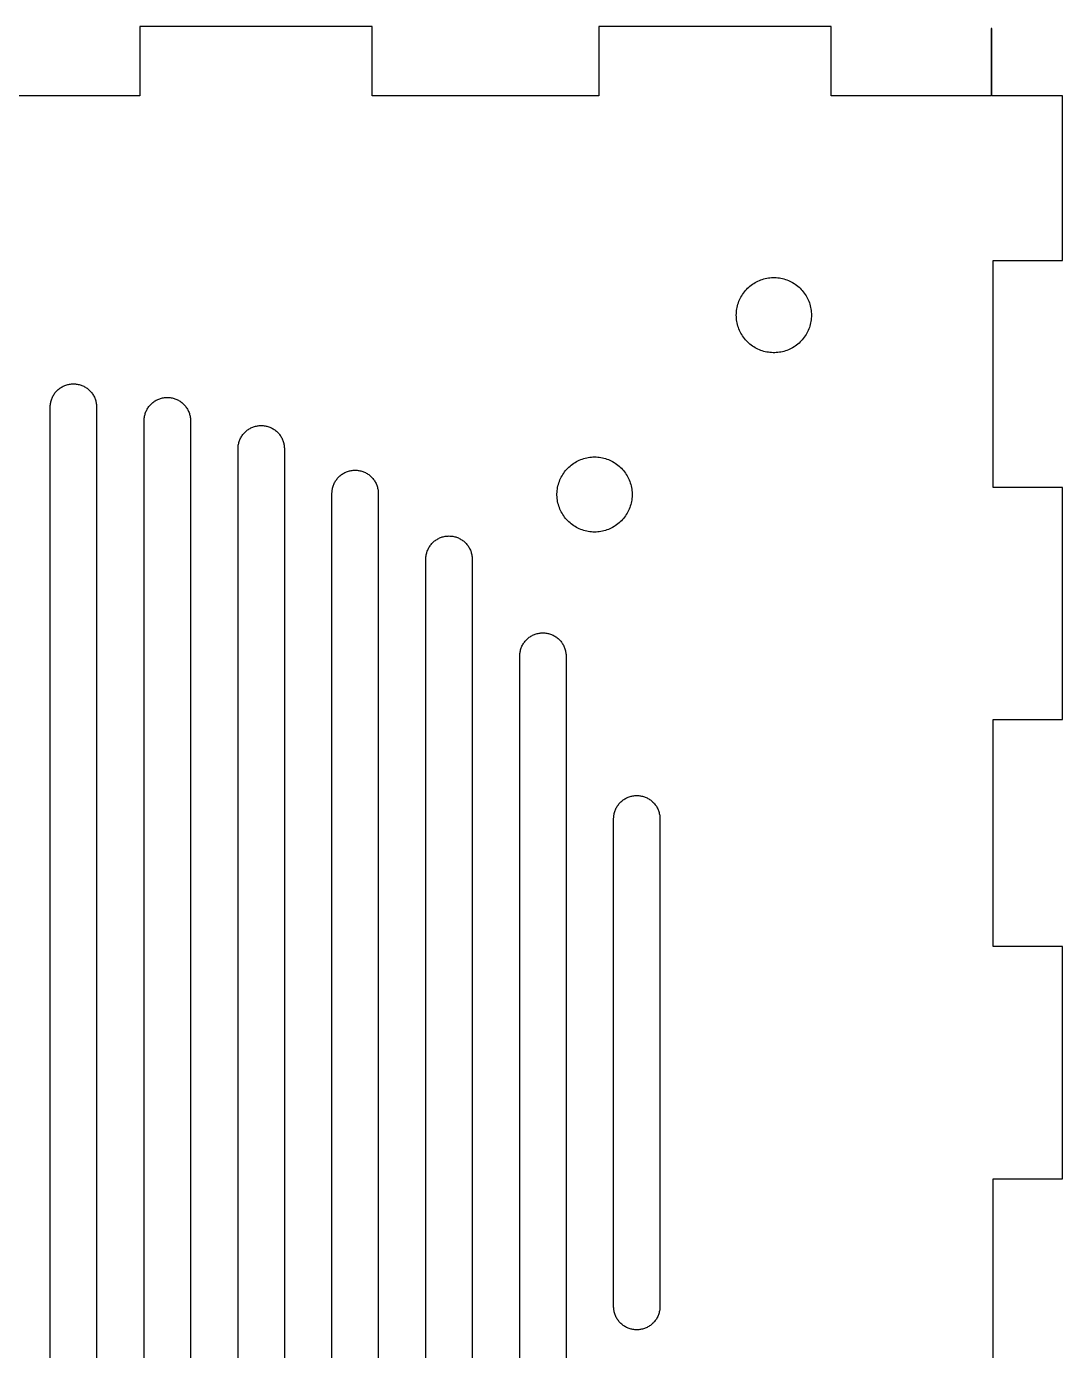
# Model space of a CAD drawing. Header units: metres. Extents: x -115 to 115, y -55 to 55.
# Drawn here: x -60 to -4.8, y -15.3 to 55.2 of the extents above; entities that cross this region are included whole.
import ezdxf

# ---------------------------------------------------------------- set-up
doc = ezdxf.new("R2010")
doc.units = ezdxf.units.M

msp = doc.modelspace()

# ---------------------------------------------------------------- linework, layer by layer
for p, q in [((-41.5967, 55.17), (-53.9589, 55.17)), ((-53.9589, 55.17), (-53.9589, 51.47)), ((-41.5967, 51.47), (-41.5967, 55.17)), ((-17.1522, 55.17), (-29.5145, 55.17)), ((-29.5145, 55.17), (-29.5145, 51.47)), ((-17.1522, 51.47), (-17.1522, 55.17)), ((-8.6, 55.07), (-8.63, 55.07)), ((-8.63, 55.07), (-8.63, 51.47)), ((-8.6, 51.47), (-8.6, 55.07)), ((-53.9589, 51.47), (-66.0411, 51.47)), ((-29.5145, 51.47), (-41.5967, 51.47)), ((-8.63, 51.47), (-17.1522, 51.47)), ((-4.83, 51.47), (-8.6, 51.47)), ((-4.83, 42.7078), (-4.83, 51.47)), ((-8.53, 30.6255), (-8.53, 42.7078)), ((-8.53, 42.7078), (-4.83, 42.7078)), ((-21.1266, 41.5724), (-21.0516, 41.6096)), ((-21.0516, 41.6096), (-20.975, 41.6437)), ((-20.975, 41.6437), (-20.8972, 41.6746)), ((-20.8972, 41.6746), (-20.818, 41.7021)), ((-20.818, 41.7021), (-20.7379, 41.7263)), ((-20.7379, 41.7263), (-20.6567, 41.7471)), ((-20.6567, 41.7471), (-20.5748, 41.7646)), ((-20.5748, 41.7646), (-20.4922, 41.7785)), ((-20.4922, 41.7785), (-20.4091, 41.789)), ((-20.4091, 41.789), (-20.3256, 41.7961)), ((-20.3256, 41.7961), (-20.2419, 41.7996)), ((-20.2419, 41.7996), (-20.1581, 41.7996)), ((-20.1581, 41.7996), (-20.0744, 41.7961)), ((-20.0744, 41.7961), (-19.991, 41.789)), ((-19.991, 41.789), (-19.9078, 41.7785)), ((-19.9078, 41.7785), (-19.8252, 41.7646)), ((-19.8252, 41.7646), (-19.7433, 41.7471)), ((-19.7433, 41.7471), (-19.6622, 41.7263)), ((-19.6622, 41.7263), (-19.582, 41.7021)), ((-19.582, 41.7021), (-19.5029, 41.6746)), ((-19.5029, 41.6746), (-19.425, 41.6437)), ((-19.425, 41.6437), (-19.3484, 41.6096)), ((-19.3484, 41.6096), (-19.2734, 41.5724)), ((-21.9107, 40.836), (-21.8658, 40.9068)), ((-21.8658, 40.9068), (-21.818, 40.9756)), ((-21.818, 40.9756), (-21.7674, 41.0423)), ((-21.7674, 41.0423), (-21.714, 41.1068)), ((-21.714, 41.1068), (-21.6579, 41.1691)), ((-21.6579, 41.1691), (-21.5993, 41.2289)), ((-21.5993, 41.2289), (-21.5383, 41.2863)), ((-21.5383, 41.2863), (-21.4749, 41.341)), ((-21.4749, 41.341), (-21.4092, 41.3931)), ((-21.4092, 41.3931), (-21.3414, 41.4423)), ((-21.3414, 41.4423), (-21.2717, 41.4886)), ((-21.2717, 41.4886), (-21.2, 41.532)), ((-21.2, 41.532), (-21.1266, 41.5724)), ((-19.2734, 41.5724), (-19.2, 41.532)), ((-19.2, 41.532), (-19.1284, 41.4886)), ((-19.1284, 41.4886), (-19.0586, 41.4423)), ((-19.0586, 41.4423), (-18.9908, 41.3931)), ((-18.9908, 41.3931), (-18.9252, 41.341)), ((-18.9252, 41.341), (-18.8617, 41.2863)), ((-18.8617, 41.2863), (-18.8007, 41.2289)), ((-18.8007, 41.2289), (-18.7421, 41.1691)), ((-18.7421, 41.1691), (-18.686, 41.1068)), ((-18.686, 41.1068), (-18.6326, 41.0423)), ((-18.6326, 41.0423), (-18.582, 40.9756)), ((-18.582, 40.9756), (-18.5342, 40.9068)), ((-18.5342, 40.9068), (-18.4893, 40.836)), ((-22.172, 40.1335), (-22.1563, 40.2158)), ((-22.1563, 40.2158), (-22.1372, 40.2974)), ((-22.1372, 40.2974), (-22.1146, 40.3781)), ((-22.1146, 40.3781), (-22.0888, 40.4577)), ((-22.0888, 40.4577), (-22.0596, 40.5362)), ((-22.0596, 40.5362), (-22.0271, 40.6135)), ((-22.0271, 40.6135), (-21.9914, 40.6893)), ((-21.9914, 40.6893), (-21.9526, 40.7635)), ((-21.9526, 40.7635), (-21.9107, 40.836)), ((-18.4893, 40.836), (-18.4474, 40.7635)), ((-18.4474, 40.7635), (-18.4086, 40.6893)), ((-18.4086, 40.6893), (-18.3729, 40.6135)), ((-18.3729, 40.6135), (-18.3405, 40.5362)), ((-18.3405, 40.5362), (-18.3112, 40.4577)), ((-18.3112, 40.4577), (-18.2854, 40.3781)), ((-18.2854, 40.3781), (-18.2628, 40.2974)), ((-18.2628, 40.2974), (-18.2437, 40.2158)), ((-18.2437, 40.2158), (-18.228, 40.1335)), ((-22.2, 39.8), (-22.1983, 39.8837)), ((-22.1983, 39.7162), (-22.2, 39.8)), ((-22.1983, 39.8837), (-22.193, 39.9673)), ((-22.193, 39.6326), (-22.1983, 39.7162)), ((-22.193, 39.9673), (-22.1842, 40.0507)), ((-22.1842, 39.5493), (-22.193, 39.6326)), ((-22.1842, 40.0507), (-22.172, 40.1335)), ((-22.172, 39.4665), (-22.1842, 39.5493)), ((-18.228, 40.1335), (-18.2158, 40.0507)), ((-18.2158, 39.5493), (-18.228, 39.4665)), ((-18.2158, 40.0507), (-18.207, 39.9673)), ((-18.207, 39.6326), (-18.2158, 39.5493)), ((-18.207, 39.9673), (-18.2018, 39.8837)), ((-18.2018, 39.7162), (-18.207, 39.6326)), ((-18.2018, 39.8837), (-18.2, 39.8)), ((-18.2, 39.8), (-18.2018, 39.7162)), ((-22.1563, 39.3842), (-22.172, 39.4665)), ((-22.1372, 39.3026), (-22.1563, 39.3842)), ((-22.1146, 39.2219), (-22.1372, 39.3026)), ((-22.0888, 39.1423), (-22.1146, 39.2219)), ((-22.0596, 39.0637), (-22.0888, 39.1423)), ((-22.0271, 38.9865), (-22.0596, 39.0637)), ((-21.9914, 38.9107), (-22.0271, 38.9865)), ((-21.9526, 38.8365), (-21.9914, 38.9107)), ((-21.9107, 38.7639), (-21.9526, 38.8365)), ((-18.4474, 38.8365), (-18.4893, 38.7639)), ((-18.4086, 38.9107), (-18.4474, 38.8365)), ((-18.3729, 38.9865), (-18.4086, 38.9107)), ((-18.3405, 39.0637), (-18.3729, 38.9865)), ((-18.3112, 39.1423), (-18.3405, 39.0637)), ((-18.2854, 39.2219), (-18.3112, 39.1423)), ((-18.2628, 39.3026), (-18.2854, 39.2219)), ((-18.2437, 39.3842), (-18.2628, 39.3026)), ((-18.228, 39.4665), (-18.2437, 39.3842)), ((-21.8658, 38.6932), (-21.9107, 38.7639)), ((-21.818, 38.6244), (-21.8658, 38.6932)), ((-21.7674, 38.5577), (-21.818, 38.6244)), ((-21.714, 38.4931), (-21.7674, 38.5577)), ((-21.6579, 38.4309), (-21.714, 38.4931)), ((-21.5993, 38.371), (-21.6579, 38.4309)), ((-21.5383, 38.3137), (-21.5993, 38.371)), ((-21.4749, 38.259), (-21.5383, 38.3137)), ((-21.4092, 38.2069), (-21.4749, 38.259)), ((-21.3414, 38.1577), (-21.4092, 38.2069)), ((-21.2717, 38.1113), (-21.3414, 38.1577)), ((-21.2, 38.0679), (-21.2717, 38.1113)), ((-19.1284, 38.1113), (-19.2, 38.0679)), ((-19.0586, 38.1577), (-19.1284, 38.1113)), ((-18.9908, 38.2069), (-19.0586, 38.1577)), ((-18.9252, 38.259), (-18.9908, 38.2069)), ((-18.8617, 38.3137), (-18.9252, 38.259)), ((-18.8007, 38.371), (-18.8617, 38.3137)), ((-18.7421, 38.4309), (-18.8007, 38.371)), ((-18.686, 38.4931), (-18.7421, 38.4309)), ((-18.6326, 38.5577), (-18.686, 38.4931)), ((-18.582, 38.6244), (-18.6326, 38.5577)), ((-18.5342, 38.6932), (-18.582, 38.6244)), ((-18.4893, 38.7639), (-18.5342, 38.6932)), ((-21.1266, 38.0276), (-21.2, 38.0679)), ((-21.0516, 37.9903), (-21.1266, 38.0276)), ((-20.975, 37.9563), (-21.0516, 37.9903)), ((-20.8972, 37.9254), (-20.975, 37.9563)), ((-20.818, 37.8979), (-20.8972, 37.9254)), ((-20.7379, 37.8737), (-20.818, 37.8979)), ((-20.6567, 37.8528), (-20.7379, 37.8737)), ((-20.5748, 37.8354), (-20.6567, 37.8528)), ((-20.4922, 37.8214), (-20.5748, 37.8354)), ((-20.4091, 37.8109), (-20.4922, 37.8214)), ((-20.3256, 37.8039), (-20.4091, 37.8109)), ((-20.2419, 37.8004), (-20.3256, 37.8039)), ((-20.1581, 37.8004), (-20.2419, 37.8004)), ((-20.0744, 37.8039), (-20.1581, 37.8004)), ((-19.991, 37.8109), (-20.0744, 37.8039)), ((-19.9078, 37.8214), (-19.991, 37.8109)), ((-19.8252, 37.8354), (-19.9078, 37.8214)), ((-19.7433, 37.8528), (-19.8252, 37.8354)), ((-19.6622, 37.8737), (-19.7433, 37.8528)), ((-19.582, 37.8979), (-19.6622, 37.8737)), ((-19.5029, 37.9254), (-19.582, 37.8979)), ((-19.425, 37.9563), (-19.5029, 37.9254)), ((-19.3484, 37.9903), (-19.425, 37.9563)), ((-19.2734, 38.0276), (-19.3484, 37.9903)), ((-19.2, 38.0679), (-19.2734, 38.0276)), ((-58.1821, 35.9372), (-58.1385, 35.9648)), ((-58.1385, 35.9648), (-58.0938, 35.9906)), ((-58.0938, 35.9906), (-58.048, 36.0146)), ((-58.048, 36.0146), (-58.0013, 36.0365)), ((-58.0013, 36.0365), (-57.9537, 36.0565)), ((-57.9537, 36.0565), (-57.9053, 36.0745)), ((-57.9053, 36.0745), (-57.8562, 36.0905)), ((-57.8562, 36.0905), (-57.8065, 36.1044)), ((-57.8065, 36.1044), (-57.7562, 36.1162)), ((-57.7562, 36.1162), (-57.7055, 36.1258)), ((-57.7055, 36.1258), (-57.6545, 36.1334)), ((-57.6545, 36.1334), (-57.6031, 36.1388)), ((-57.6031, 36.1388), (-57.5516, 36.142)), ((-57.5516, 36.142), (-57.5, 36.1431)), ((-57.5, 36.1431), (-57.4484, 36.142)), ((-57.4484, 36.142), (-57.3969, 36.1388)), ((-57.3969, 36.1388), (-57.3455, 36.1334)), ((-57.3455, 36.1334), (-57.2945, 36.1258)), ((-57.2945, 36.1258), (-57.2438, 36.1162)), ((-57.2438, 36.1162), (-57.1935, 36.1044)), ((-57.1935, 36.1044), (-57.1438, 36.0905)), ((-57.1438, 36.0905), (-57.0947, 36.0745)), ((-57.0947, 36.0745), (-57.0463, 36.0565)), ((-57.0463, 36.0565), (-56.9987, 36.0365)), ((-56.9987, 36.0365), (-56.952, 36.0146)), ((-56.952, 36.0146), (-56.9062, 35.9906)), ((-56.9062, 35.9906), (-56.8615, 35.9648)), ((-56.8615, 35.9648), (-56.8179, 35.9372)), ((-58.6871, 35.242), (-58.6722, 35.2915)), ((-58.6722, 35.2915), (-58.6552, 35.3402)), ((-58.6552, 35.3402), (-58.6362, 35.3882)), ((-58.6362, 35.3882), (-58.6152, 35.4354)), ((-58.6152, 35.4354), (-58.5922, 35.4816)), ((-58.5922, 35.4816), (-58.5674, 35.5268)), ((-58.5674, 35.5268), (-58.5406, 35.571)), ((-58.5406, 35.571), (-58.5121, 35.614)), ((-58.5121, 35.614), (-58.4817, 35.6558)), ((-58.4817, 35.6558), (-58.4496, 35.6962)), ((-58.4496, 35.6962), (-58.4159, 35.7353)), ((-58.4159, 35.7353), (-58.3806, 35.7729)), ((-58.3806, 35.7729), (-58.3437, 35.8091)), ((-58.3437, 35.8091), (-58.3053, 35.8436)), ((-58.3053, 35.8436), (-58.2656, 35.8765)), ((-58.2656, 35.8765), (-58.2244, 35.9077)), ((-58.2244, 35.9077), (-58.1821, 35.9372)), ((-56.8179, 35.9372), (-56.7756, 35.9077)), ((-56.7756, 35.9077), (-56.7344, 35.8765)), ((-56.7344, 35.8765), (-56.6947, 35.8436)), ((-56.6947, 35.8436), (-56.6563, 35.8091)), ((-56.6563, 35.8091), (-56.6194, 35.7729)), ((-56.6194, 35.7729), (-56.5841, 35.7353)), ((-56.5841, 35.7353), (-56.5504, 35.6962)), ((-56.5504, 35.6962), (-56.5183, 35.6558)), ((-56.5183, 35.6558), (-56.4879, 35.614)), ((-56.4879, 35.614), (-56.4594, 35.571)), ((-56.4594, 35.571), (-56.4326, 35.5268)), ((-56.4326, 35.5268), (-56.4078, 35.4816)), ((-56.4078, 35.4816), (-56.3848, 35.4354)), ((-56.3848, 35.4354), (-56.3638, 35.3882)), ((-56.3638, 35.3882), (-56.3448, 35.3402)), ((-56.3448, 35.3402), (-56.3278, 35.2915)), ((-56.3278, 35.2915), (-56.3129, 35.242)), ((-53.1385, 35.2412), (-53.0938, 35.267)), ((-53.0938, 35.267), (-53.048, 35.2909)), ((-53.048, 35.2909), (-53.0013, 35.3129)), ((-53.0013, 35.3129), (-52.9537, 35.3329)), ((-52.9537, 35.3329), (-52.9053, 35.3509)), ((-52.9053, 35.3509), (-52.8562, 35.3669)), ((-52.8562, 35.3669), (-52.8065, 35.3808)), ((-52.8065, 35.3808), (-52.7562, 35.3925)), ((-52.7562, 35.3925), (-52.7055, 35.4022)), ((-52.7055, 35.4022), (-52.6545, 35.4098)), ((-52.6545, 35.4098), (-52.6031, 35.4152)), ((-52.6031, 35.4152), (-52.5516, 35.4184)), ((-52.5516, 35.4184), (-52.5, 35.4195)), ((-52.5, 35.4195), (-52.4484, 35.4184)), ((-52.4484, 35.4184), (-52.3969, 35.4152)), ((-52.3969, 35.4152), (-52.3455, 35.4098)), ((-52.3455, 35.4098), (-52.2945, 35.4022)), ((-52.2945, 35.4022), (-52.2438, 35.3925)), ((-52.2438, 35.3925), (-52.1935, 35.3808)), ((-52.1935, 35.3808), (-52.1438, 35.3669)), ((-52.1438, 35.3669), (-52.0947, 35.3509)), ((-52.0947, 35.3509), (-52.0463, 35.3329)), ((-52.0463, 35.3329), (-51.9987, 35.3129)), ((-51.9987, 35.3129), (-51.952, 35.2909)), ((-51.952, 35.2909), (-51.9062, 35.267)), ((-51.9062, 35.267), (-51.8615, 35.2412)), ((-58.7325, 34.9106), (-58.7301, 34.988)), ((-58.7322, -34.9364), (-58.7325, 34.9106)), ((-58.7301, 34.988), (-58.7257, 35.0394)), ((-58.7257, 35.0394), (-58.7193, 35.0906)), ((-58.7193, 35.0906), (-58.7107, 35.1415)), ((-58.7107, 35.1415), (-58.6999, 35.192)), ((-58.6999, 35.192), (-58.6871, 35.242)), ((-56.3129, 35.242), (-56.3001, 35.192)), ((-56.3001, 35.192), (-56.2893, 35.1415)), ((-56.2893, 35.1415), (-56.2807, 35.0906)), ((-56.2807, 35.0906), (-56.2743, 35.0394)), ((-56.2743, 35.0394), (-56.2699, 34.988)), ((-56.2699, 34.988), (-56.2678, 34.9364)), ((-56.2678, 34.9364), (-56.2678, -34.9364)), ((-53.6871, 34.5184), (-53.6722, 34.5678)), ((-53.6722, 34.5678), (-53.6552, 34.6166)), ((-53.6552, 34.6166), (-53.6362, 34.6646)), ((-53.6362, 34.6646), (-53.6152, 34.7117)), ((-53.6152, 34.7117), (-53.5922, 34.758)), ((-53.5922, 34.758), (-53.5674, 34.8032)), ((-53.5674, 34.8032), (-53.5406, 34.8474)), ((-53.5406, 34.8474), (-53.5121, 34.8904)), ((-53.5121, 34.8904), (-53.4817, 34.9321)), ((-53.4817, 34.9321), (-53.4496, 34.9726)), ((-53.4496, 34.9726), (-53.4159, 35.0117)), ((-53.4159, 35.0117), (-53.3806, 35.0493)), ((-53.3806, 35.0493), (-53.3437, 35.0854)), ((-53.3437, 35.0854), (-53.3053, 35.12)), ((-53.3053, 35.12), (-53.2656, 35.1529)), ((-53.2656, 35.1529), (-53.2244, 35.1841)), ((-53.2244, 35.1841), (-53.1821, 35.2135)), ((-53.1821, 35.2135), (-53.1385, 35.2412)), ((-51.8615, 35.2412), (-51.8179, 35.2135)), ((-51.8179, 35.2135), (-51.7756, 35.1841)), ((-51.7756, 35.1841), (-51.7344, 35.1529)), ((-51.7344, 35.1529), (-51.6947, 35.12)), ((-51.6947, 35.12), (-51.6563, 35.0854)), ((-51.6563, 35.0854), (-51.6194, 35.0493)), ((-51.6194, 35.0493), (-51.5841, 35.0117)), ((-51.5841, 35.0117), (-51.5504, 34.9726)), ((-51.5504, 34.9726), (-51.5183, 34.9321)), ((-51.5183, 34.9321), (-51.4879, 34.8904)), ((-51.4879, 34.8904), (-51.4594, 34.8474)), ((-51.4594, 34.8474), (-51.4326, 34.8032)), ((-51.4326, 34.8032), (-51.4078, 34.758)), ((-51.4078, 34.758), (-51.3848, 34.7117)), ((-51.3848, 34.7117), (-51.3638, 34.6646)), ((-51.3638, 34.6646), (-51.3448, 34.6166)), ((-51.3448, 34.6166), (-51.3278, 34.5678)), ((-51.3278, 34.5678), (-51.3129, 34.5184)), ((-53.7325, 34.187), (-53.7301, 34.2644)), ((-53.7322, -34.2128), (-53.7325, 34.187)), ((-53.7301, 34.2644), (-53.7257, 34.3158)), ((-53.7257, 34.3158), (-53.7193, 34.367)), ((-53.7193, 34.367), (-53.7107, 34.4179)), ((-53.7107, 34.4179), (-53.6999, 34.4684)), ((-53.6999, 34.4684), (-53.6871, 34.5184)), ((-51.3129, 34.5184), (-51.3001, 34.4684)), ((-51.3001, 34.4684), (-51.2893, 34.4179)), ((-51.2893, 34.4179), (-51.2807, 34.367)), ((-51.2807, 34.367), (-51.2743, 34.3158)), ((-51.2743, 34.3158), (-51.2699, 34.2644)), ((-51.2699, 34.2644), (-51.2678, 34.2128)), ((-51.2678, 34.2128), (-51.2678, -34.2128)), ((-47.9537, 33.8377), (-47.9053, 33.8557)), ((-47.9053, 33.8557), (-47.8562, 33.8716)), ((-47.8562, 33.8716), (-47.8065, 33.8855)), ((-47.8065, 33.8855), (-47.7562, 33.8973)), ((-47.7562, 33.8973), (-47.7055, 33.907)), ((-47.7055, 33.907), (-47.6545, 33.9145)), ((-47.6545, 33.9145), (-47.6031, 33.9199)), ((-47.6031, 33.9199), (-47.5516, 33.9232)), ((-47.5516, 33.9232), (-47.5, 33.9242)), ((-47.5, 33.9242), (-47.4484, 33.9232)), ((-47.4484, 33.9232), (-47.3969, 33.9199)), ((-47.3969, 33.9199), (-47.3455, 33.9145)), ((-47.3455, 33.9145), (-47.2945, 33.907)), ((-47.2945, 33.907), (-47.2438, 33.8973)), ((-47.2438, 33.8973), (-47.1935, 33.8855)), ((-47.1935, 33.8855), (-47.1438, 33.8716)), ((-47.1438, 33.8716), (-47.0947, 33.8557)), ((-47.0947, 33.8557), (-47.0463, 33.8377)), ((-48.6552, 33.1214), (-48.6362, 33.1693)), ((-48.6362, 33.1693), (-48.6152, 33.2165)), ((-48.6152, 33.2165), (-48.5922, 33.2627)), ((-48.5922, 33.2627), (-48.5674, 33.308)), ((-48.5674, 33.308), (-48.5406, 33.3521)), ((-48.5406, 33.3521), (-48.5121, 33.3951)), ((-48.5121, 33.3951), (-48.4817, 33.4369)), ((-48.4817, 33.4369), (-48.4496, 33.4774)), ((-48.4496, 33.4774), (-48.4159, 33.5164)), ((-48.4159, 33.5164), (-48.3806, 33.5541)), ((-48.3806, 33.5541), (-48.3437, 33.5902)), ((-48.3437, 33.5902), (-48.3053, 33.6247)), ((-48.3053, 33.6247), (-48.2656, 33.6576)), ((-48.2656, 33.6576), (-48.2244, 33.6888)), ((-48.2244, 33.6888), (-48.1821, 33.7183)), ((-48.1821, 33.7183), (-48.1385, 33.746)), ((-48.1385, 33.746), (-48.0938, 33.7718)), ((-48.0938, 33.7718), (-48.048, 33.7957)), ((-48.048, 33.7957), (-48.0013, 33.8177)), ((-48.0013, 33.8177), (-47.9537, 33.8377)), ((-47.0463, 33.8377), (-46.9987, 33.8177)), ((-46.9987, 33.8177), (-46.952, 33.7957)), ((-46.952, 33.7957), (-46.9062, 33.7718)), ((-46.9062, 33.7718), (-46.8615, 33.746)), ((-46.8615, 33.746), (-46.8179, 33.7183)), ((-46.8179, 33.7183), (-46.7756, 33.6888)), ((-46.7756, 33.6888), (-46.7344, 33.6576)), ((-46.7344, 33.6576), (-46.6947, 33.6247)), ((-46.6947, 33.6247), (-46.6563, 33.5902)), ((-46.6563, 33.5902), (-46.6194, 33.5541)), ((-46.6194, 33.5541), (-46.5841, 33.5164)), ((-46.5841, 33.5164), (-46.5504, 33.4774)), ((-46.5504, 33.4774), (-46.5183, 33.4369)), ((-46.5183, 33.4369), (-46.4879, 33.3951)), ((-46.4879, 33.3951), (-46.4594, 33.3521)), ((-46.4594, 33.3521), (-46.4326, 33.308)), ((-46.4326, 33.308), (-46.4078, 33.2627)), ((-46.4078, 33.2627), (-46.3848, 33.2165)), ((-46.3848, 33.2165), (-46.3638, 33.1693)), ((-46.3638, 33.1693), (-46.3448, 33.1214)), ((-48.7325, 32.6917), (-48.7301, 32.7691)), ((-48.7322, -32.7175), (-48.7325, 32.6917)), ((-48.7301, 32.7691), (-48.7257, 32.8206)), ((-48.7257, 32.8206), (-48.7193, 32.8718)), ((-48.7193, 32.8718), (-48.7107, 32.9227)), ((-48.7107, 32.9227), (-48.6999, 32.9732)), ((-48.6999, 32.9732), (-48.6871, 33.0232)), ((-48.6871, 33.0232), (-48.6722, 33.0726)), ((-48.6722, 33.0726), (-48.6552, 33.1214)), ((-46.3448, 33.1214), (-46.3278, 33.0726)), ((-46.3278, 33.0726), (-46.3129, 33.0232)), ((-46.3129, 33.0232), (-46.3001, 32.9732)), ((-46.3001, 32.9732), (-46.2893, 32.9227)), ((-46.2893, 32.9227), (-46.2807, 32.8718)), ((-46.2807, 32.8718), (-46.2743, 32.8206)), ((-46.2743, 32.8206), (-46.2699, 32.7691)), ((-46.2699, 32.7691), (-46.2678, 32.7175)), ((-46.2678, 32.7175), (-46.2678, -32.7175)), ((-31.1191, 31.7079), (-31.0569, 31.764)), ((-31.0569, 31.764), (-30.9923, 31.8174)), ((-30.9923, 31.8174), (-30.9256, 31.868)), ((-30.9256, 31.868), (-30.8568, 31.9158)), ((-30.8568, 31.9158), (-30.7861, 31.9607)), ((-30.7861, 31.9607), (-30.7135, 32.0026)), ((-30.7135, 32.0026), (-30.6393, 32.0414)), ((-30.6393, 32.0414), (-30.5635, 32.0771)), ((-30.5635, 32.0771), (-30.4863, 32.1095)), ((-30.4863, 32.1095), (-30.4077, 32.1387)), ((-30.4077, 32.1387), (-30.3281, 32.1646)), ((-30.3281, 32.1646), (-30.2474, 32.1871)), ((-30.2474, 32.1871), (-30.1658, 32.2063)), ((-30.1658, 32.2063), (-30.0835, 32.222)), ((-30.0835, 32.222), (-30.0007, 32.2342)), ((-30.0007, 32.2342), (-29.9174, 32.243)), ((-29.9174, 32.243), (-29.8338, 32.2482)), ((-29.8338, 32.2482), (-29.75, 32.25)), ((-29.75, 32.25), (-29.6663, 32.2482)), ((-29.6663, 32.2482), (-29.5827, 32.243)), ((-29.5827, 32.243), (-29.4993, 32.2342)), ((-29.4993, 32.2342), (-29.4165, 32.222)), ((-29.4165, 32.222), (-29.3342, 32.2063)), ((-29.3342, 32.2063), (-29.2526, 32.1871)), ((-29.2526, 32.1871), (-29.172, 32.1646)), ((-29.172, 32.1646), (-29.0923, 32.1387)), ((-29.0923, 32.1387), (-29.0138, 32.1095)), ((-29.0138, 32.1095), (-28.9365, 32.0771)), ((-28.9365, 32.0771), (-28.8607, 32.0414)), ((-28.8607, 32.0414), (-28.7865, 32.0026)), ((-28.7865, 32.0026), (-28.714, 31.9607)), ((-28.714, 31.9607), (-28.6432, 31.9158)), ((-28.6432, 31.9158), (-28.5744, 31.868)), ((-28.5744, 31.868), (-28.5077, 31.8174)), ((-28.5077, 31.8174), (-28.4432, 31.764)), ((-28.4432, 31.764), (-28.3809, 31.7079)), ((-43.5121, 31.0143), (-43.4817, 31.056)), ((-43.4817, 31.056), (-43.4496, 31.0965)), ((-43.4496, 31.0965), (-43.4159, 31.1356)), ((-43.4159, 31.1356), (-43.3806, 31.1732)), ((-43.3806, 31.1732), (-43.3437, 31.2093)), ((-43.3437, 31.2093), (-43.3053, 31.2439)), ((-43.3053, 31.2439), (-43.2656, 31.2768)), ((-43.2656, 31.2768), (-43.2244, 31.308)), ((-43.2244, 31.308), (-43.1821, 31.3374)), ((-43.1821, 31.3374), (-43.1385, 31.3651)), ((-43.1385, 31.3651), (-43.0938, 31.3909)), ((-43.0938, 31.3909), (-43.048, 31.4148)), ((-43.048, 31.4148), (-43.0013, 31.4368)), ((-43.0013, 31.4368), (-42.9537, 31.4568)), ((-42.9537, 31.4568), (-42.9053, 31.4748)), ((-42.9053, 31.4748), (-42.8562, 31.4908)), ((-42.8562, 31.4908), (-42.8065, 31.5046)), ((-42.8065, 31.5046), (-42.7562, 31.5164)), ((-42.7562, 31.5164), (-42.7055, 31.5261)), ((-42.7055, 31.5261), (-42.6545, 31.5336)), ((-42.6545, 31.5336), (-42.6031, 31.539)), ((-42.6031, 31.539), (-42.5516, 31.5423)), ((-42.5516, 31.5423), (-42.5, 31.5434)), ((-42.5, 31.5434), (-42.4484, 31.5423)), ((-42.4484, 31.5423), (-42.3969, 31.539)), ((-42.3969, 31.539), (-42.3455, 31.5336)), ((-42.3455, 31.5336), (-42.2945, 31.5261)), ((-42.2945, 31.5261), (-42.2438, 31.5164)), ((-42.2438, 31.5164), (-42.1935, 31.5046)), ((-42.1935, 31.5046), (-42.1438, 31.4908)), ((-42.1438, 31.4908), (-42.0947, 31.4748)), ((-42.0947, 31.4748), (-42.0463, 31.4568)), ((-42.0463, 31.4568), (-41.9987, 31.4368)), ((-41.9987, 31.4368), (-41.952, 31.4148)), ((-41.952, 31.4148), (-41.9062, 31.3909)), ((-41.9062, 31.3909), (-41.8615, 31.3651)), ((-41.8615, 31.3651), (-41.8179, 31.3374)), ((-41.8179, 31.3374), (-41.7756, 31.308)), ((-41.7756, 31.308), (-41.7344, 31.2768)), ((-41.7344, 31.2768), (-41.6947, 31.2439)), ((-41.6947, 31.2439), (-41.6563, 31.2093)), ((-41.6563, 31.2093), (-41.6194, 31.1732)), ((-41.6194, 31.1732), (-41.5841, 31.1356)), ((-41.5841, 31.1356), (-41.5504, 31.0965)), ((-41.5504, 31.0965), (-41.5183, 31.056)), ((-41.5183, 31.056), (-41.4879, 31.0143)), ((-31.6246, 30.9471), (-31.5937, 31.025)), ((-31.5937, 31.025), (-31.5597, 31.1015)), ((-31.5597, 31.1015), (-31.5224, 31.1766)), ((-31.5224, 31.1766), (-31.4821, 31.25)), ((-31.4821, 31.25), (-31.4387, 31.3216)), ((-31.4387, 31.3216), (-31.3923, 31.3914)), ((-31.3923, 31.3914), (-31.3431, 31.4592)), ((-31.3431, 31.4592), (-31.291, 31.5248)), ((-31.291, 31.5248), (-31.2363, 31.5882)), ((-31.2363, 31.5882), (-31.179, 31.6493)), ((-31.179, 31.6493), (-31.1191, 31.7079)), ((-28.3809, 31.7079), (-28.3211, 31.6493)), ((-28.3211, 31.6493), (-28.2637, 31.5882)), ((-28.2637, 31.5882), (-28.209, 31.5248)), ((-28.209, 31.5248), (-28.157, 31.4592)), ((-28.157, 31.4592), (-28.1077, 31.3914)), ((-28.1077, 31.3914), (-28.0614, 31.3216)), ((-28.0614, 31.3216), (-28.018, 31.25)), ((-28.018, 31.25), (-27.9776, 31.1766)), ((-27.9776, 31.1766), (-27.9404, 31.1015)), ((-27.9404, 31.1015), (-27.9063, 31.025)), ((-27.9063, 31.025), (-27.8754, 30.9471)), ((-43.7325, 30.3109), (-43.7301, 30.3883)), ((-43.7301, 30.3883), (-43.7257, 30.4397)), ((-43.7257, 30.4397), (-43.7193, 30.4909)), ((-43.7193, 30.4909), (-43.7107, 30.5418)), ((-43.7107, 30.5418), (-43.6999, 30.5923)), ((-43.6999, 30.5923), (-43.6871, 30.6423)), ((-43.6871, 30.6423), (-43.6722, 30.6917)), ((-43.6722, 30.6917), (-43.6552, 30.7405)), ((-43.6552, 30.7405), (-43.6362, 30.7885)), ((-43.6362, 30.7885), (-43.6152, 30.8356)), ((-43.6152, 30.8356), (-43.5922, 30.8819)), ((-43.5922, 30.8819), (-43.5674, 30.9271)), ((-43.5674, 30.9271), (-43.5406, 30.9713)), ((-43.5406, 30.9713), (-43.5121, 31.0143)), ((-41.4879, 31.0143), (-41.4594, 30.9713)), ((-41.4594, 30.9713), (-41.4326, 30.9271)), ((-41.4326, 30.9271), (-41.4078, 30.8819)), ((-41.4078, 30.8819), (-41.3848, 30.8356)), ((-41.3848, 30.8356), (-41.3638, 30.7885)), ((-41.3638, 30.7885), (-41.3448, 30.7405)), ((-41.3448, 30.7405), (-41.3278, 30.6917)), ((-41.3278, 30.6917), (-41.3129, 30.6423)), ((-41.3129, 30.6423), (-41.3001, 30.5923)), ((-41.3001, 30.5923), (-41.2893, 30.5418)), ((-41.2893, 30.5418), (-41.2807, 30.4909)), ((-41.2807, 30.4909), (-41.2743, 30.4397)), ((-41.2743, 30.4397), (-41.2699, 30.3883)), ((-41.2699, 30.3883), (-41.2678, 30.3367)), ((-41.2678, 30.3367), (-41.2678, -30.3367)), ((-31.7496, 30.2919), (-31.7461, 30.3756)), ((-31.7461, 30.3756), (-31.739, 30.459)), ((-31.739, 30.459), (-31.7285, 30.5421)), ((-31.7285, 30.5421), (-31.7146, 30.6247)), ((-31.7146, 30.6247), (-31.6972, 30.7067)), ((-31.6972, 30.7067), (-31.6763, 30.7878)), ((-31.6763, 30.7878), (-31.6521, 30.868)), ((-31.6521, 30.868), (-31.6246, 30.9471)), ((-27.8754, 30.9471), (-27.8479, 30.868)), ((-27.8479, 30.868), (-27.8237, 30.7878)), ((-27.8237, 30.7878), (-27.8029, 30.7067)), ((-27.8029, 30.7067), (-27.7854, 30.6247)), ((-27.7854, 30.6247), (-27.7715, 30.5421)), ((-27.7715, 30.5421), (-27.761, 30.459)), ((-27.761, 30.459), (-27.754, 30.3756)), ((-27.754, 30.3756), (-27.7504, 30.2919)), ((-4.83, 30.6255), (-8.53, 30.6255)), ((-4.83, 18.2633), (-4.83, 30.6255)), ((-43.7322, -30.3367), (-43.7325, 30.3109)), ((-31.7496, 30.2081), (-31.7496, 30.2919)), ((-31.7461, 30.1244), (-31.7496, 30.2081)), ((-31.739, 30.0409), (-31.7461, 30.1244)), ((-31.7285, 29.9578), (-31.739, 30.0409)), ((-31.7146, 29.8752), (-31.7285, 29.9578)), ((-31.6972, 29.7933), (-31.7146, 29.8752)), ((-31.6763, 29.7121), (-31.6972, 29.7933)), ((-31.6521, 29.6319), (-31.6763, 29.7121)), ((-31.6246, 29.5528), (-31.6521, 29.6319)), ((-27.8479, 29.6319), (-27.8754, 29.5528)), ((-27.8237, 29.7121), (-27.8479, 29.6319)), ((-27.8029, 29.7933), (-27.8237, 29.7121)), ((-27.7854, 29.8752), (-27.8029, 29.7933)), ((-27.7715, 29.9578), (-27.7854, 29.8752)), ((-27.761, 30.0409), (-27.7715, 29.9578)), ((-27.754, 30.1244), (-27.761, 30.0409)), ((-27.7504, 30.2081), (-27.754, 30.1244)), ((-27.7504, 30.2919), (-27.7504, 30.2081)), ((-31.5937, 29.4749), (-31.6246, 29.5528)), ((-31.5597, 29.3984), (-31.5937, 29.4749)), ((-31.5224, 29.3234), (-31.5597, 29.3984)), ((-31.4821, 29.25), (-31.5224, 29.3234)), ((-31.4387, 29.1783), (-31.4821, 29.25)), ((-31.3923, 29.1086), (-31.4387, 29.1783)), ((-31.3431, 29.0408), (-31.3923, 29.1086)), ((-31.291, 28.9751), (-31.3431, 29.0408)), ((-31.2363, 28.9117), (-31.291, 28.9751)), ((-31.179, 28.8506), (-31.2363, 28.9117)), ((-28.2637, 28.9117), (-28.3211, 28.8506)), ((-28.209, 28.9751), (-28.2637, 28.9117)), ((-28.157, 29.0408), (-28.209, 28.9751)), ((-28.1077, 29.1086), (-28.157, 29.0408)), ((-28.0614, 29.1783), (-28.1077, 29.1086)), ((-28.018, 29.25), (-28.0614, 29.1783)), ((-27.9776, 29.3234), (-28.018, 29.25)), ((-27.9404, 29.3984), (-27.9776, 29.3234)), ((-27.9063, 29.4749), (-27.9404, 29.3984)), ((-27.8754, 29.5528), (-27.9063, 29.4749)), ((-31.1191, 28.792), (-31.179, 28.8506)), ((-31.0569, 28.736), (-31.1191, 28.792)), ((-30.9923, 28.6826), (-31.0569, 28.736)), ((-30.9256, 28.6319), (-30.9923, 28.6826)), ((-30.8568, 28.5841), (-30.9256, 28.6319)), ((-30.7861, 28.5392), (-30.8568, 28.5841)), ((-30.7135, 28.4974), (-30.7861, 28.5392)), ((-30.6393, 28.4586), (-30.7135, 28.4974)), ((-30.5635, 28.4229), (-30.6393, 28.4586)), ((-30.4863, 28.3904), (-30.5635, 28.4229)), ((-30.4077, 28.3612), (-30.4863, 28.3904)), ((-30.3281, 28.3353), (-30.4077, 28.3612)), ((-30.2474, 28.3128), (-30.3281, 28.3353)), ((-30.1658, 28.2937), (-30.2474, 28.3128)), ((-30.0835, 28.278), (-30.1658, 28.2937)), ((-30.0007, 28.2657), (-30.0835, 28.278)), ((-29.9174, 28.257), (-30.0007, 28.2657)), ((-29.8338, 28.2517), (-29.9174, 28.257)), ((-29.75, 28.25), (-29.8338, 28.2517)), ((-29.6663, 28.2517), (-29.75, 28.25)), ((-29.5827, 28.257), (-29.6663, 28.2517)), ((-29.4993, 28.2657), (-29.5827, 28.257)), ((-29.4165, 28.278), (-29.4993, 28.2657)), ((-29.3342, 28.2937), (-29.4165, 28.278)), ((-29.2526, 28.3128), (-29.3342, 28.2937)), ((-29.172, 28.3353), (-29.2526, 28.3128)), ((-29.0923, 28.3612), (-29.172, 28.3353)), ((-29.0138, 28.3904), (-29.0923, 28.3612)), ((-28.9365, 28.4229), (-29.0138, 28.3904)), ((-28.8607, 28.4586), (-28.9365, 28.4229)), ((-28.7865, 28.4974), (-28.8607, 28.4586)), ((-28.714, 28.5392), (-28.7865, 28.4974)), ((-28.6432, 28.5841), (-28.714, 28.5392)), ((-28.5744, 28.6319), (-28.6432, 28.5841)), ((-28.5077, 28.6826), (-28.5744, 28.6319)), ((-28.4432, 28.736), (-28.5077, 28.6826)), ((-28.3809, 28.792), (-28.4432, 28.736)), ((-28.3211, 28.8506), (-28.3809, 28.792)), ((-38.5406, 27.4699), (-38.5121, 27.5129)), ((-38.5121, 27.5129), (-38.4817, 27.5547)), ((-38.4817, 27.5547), (-38.4496, 27.5951)), ((-38.4496, 27.5951), (-38.4159, 27.6342)), ((-38.4159, 27.6342), (-38.3806, 27.6718)), ((-38.3806, 27.6718), (-38.3437, 27.7079)), ((-38.3437, 27.7079), (-38.3053, 27.7425)), ((-38.3053, 27.7425), (-38.2656, 27.7754)), ((-38.2656, 27.7754), (-38.2244, 27.8066)), ((-38.2244, 27.8066), (-38.1821, 27.8361)), ((-38.1821, 27.8361), (-38.1385, 27.8637)), ((-38.1385, 27.8637), (-38.0938, 27.8895)), ((-38.0938, 27.8895), (-38.048, 27.9135)), ((-38.048, 27.9135), (-38.0013, 27.9354)), ((-38.0013, 27.9354), (-37.9537, 27.9554)), ((-37.9537, 27.9554), (-37.9053, 27.9734)), ((-37.9053, 27.9734), (-37.8562, 27.9894)), ((-37.8562, 27.9894), (-37.8065, 28.0033)), ((-37.8065, 28.0033), (-37.7562, 28.0151)), ((-37.7562, 28.0151), (-37.7055, 28.0247)), ((-37.7055, 28.0247), (-37.6545, 28.0323)), ((-37.6545, 28.0323), (-37.6031, 28.0377)), ((-37.6031, 28.0377), (-37.5516, 28.0409)), ((-37.5516, 28.0409), (-37.5, 28.042)), ((-37.5, 28.042), (-37.4484, 28.0409)), ((-37.4484, 28.0409), (-37.3969, 28.0377)), ((-37.3969, 28.0377), (-37.3455, 28.0323)), ((-37.3455, 28.0323), (-37.2945, 28.0247)), ((-37.2945, 28.0247), (-37.2438, 28.0151)), ((-37.2438, 28.0151), (-37.1935, 28.0033)), ((-37.1935, 28.0033), (-37.1438, 27.9894)), ((-37.1438, 27.9894), (-37.0947, 27.9734)), ((-37.0947, 27.9734), (-37.0463, 27.9554)), ((-37.0463, 27.9554), (-36.9987, 27.9354)), ((-36.9987, 27.9354), (-36.952, 27.9135)), ((-36.952, 27.9135), (-36.9062, 27.8895)), ((-36.9062, 27.8895), (-36.8615, 27.8637)), ((-36.8615, 27.8637), (-36.8179, 27.8361)), ((-36.8179, 27.8361), (-36.7756, 27.8066)), ((-36.7756, 27.8066), (-36.7344, 27.7754)), ((-36.7344, 27.7754), (-36.6947, 27.7425)), ((-36.6947, 27.7425), (-36.6563, 27.7079)), ((-36.6563, 27.7079), (-36.6194, 27.6718)), ((-36.6194, 27.6718), (-36.5841, 27.6342)), ((-36.5841, 27.6342), (-36.5504, 27.5951)), ((-36.5504, 27.5951), (-36.5183, 27.5547)), ((-36.5183, 27.5547), (-36.4879, 27.5129)), ((-36.4879, 27.5129), (-36.4594, 27.4699)), ((-38.7325, 26.8095), (-38.7301, 26.8869)), ((-38.7322, -26.8353), (-38.7325, 26.8095)), ((-38.7301, 26.8869), (-38.7257, 26.9383)), ((-38.7257, 26.9383), (-38.7193, 26.9895)), ((-38.7193, 26.9895), (-38.7107, 27.0404)), ((-38.7107, 27.0404), (-38.6999, 27.0909)), ((-38.6999, 27.0909), (-38.6871, 27.1409)), ((-38.6871, 27.1409), (-38.6722, 27.1904)), ((-38.6722, 27.1904), (-38.6552, 27.2391)), ((-38.6552, 27.2391), (-38.6362, 27.2871)), ((-38.6362, 27.2871), (-38.6152, 27.3343)), ((-38.6152, 27.3343), (-38.5922, 27.3805)), ((-38.5922, 27.3805), (-38.5674, 27.4257)), ((-38.5674, 27.4257), (-38.5406, 27.4699)), ((-36.4594, 27.4699), (-36.4326, 27.4257)), ((-36.4326, 27.4257), (-36.4078, 27.3805)), ((-36.4078, 27.3805), (-36.3848, 27.3343)), ((-36.3848, 27.3343), (-36.3638, 27.2871)), ((-36.3638, 27.2871), (-36.3448, 27.2391)), ((-36.3448, 27.2391), (-36.3278, 27.1904)), ((-36.3278, 27.1904), (-36.3129, 27.1409)), ((-36.3129, 27.1409), (-36.3001, 27.0909)), ((-36.3001, 27.0909), (-36.2893, 27.0404)), ((-36.2893, 27.0404), (-36.2807, 26.9895)), ((-36.2807, 26.9895), (-36.2743, 26.9383)), ((-36.2743, 26.9383), (-36.2699, 26.8869)), ((-36.2699, 26.8869), (-36.2678, 26.8353)), ((-36.2678, 26.8353), (-36.2678, -26.8353)), ((-33.3437, 22.5491), (-33.3053, 22.5836)), ((-33.3053, 22.5836), (-33.2656, 22.6165)), ((-33.2656, 22.6165), (-33.2244, 22.6477)), ((-33.2244, 22.6477), (-33.1821, 22.6772)), ((-33.1821, 22.6772), (-33.1385, 22.7048)), ((-33.1385, 22.7048), (-33.0938, 22.7307)), ((-33.0938, 22.7307), (-33.048, 22.7546)), ((-33.048, 22.7546), (-33.0013, 22.7766)), ((-33.0013, 22.7766), (-32.9537, 22.7966)), ((-32.9537, 22.7966), (-32.9053, 22.8146)), ((-32.9053, 22.8146), (-32.8562, 22.8305)), ((-32.8562, 22.8305), (-32.8065, 22.8444)), ((-32.8065, 22.8444), (-32.7562, 22.8562)), ((-32.7562, 22.8562), (-32.7055, 22.8658)), ((-32.7055, 22.8658), (-32.6545, 22.8734)), ((-32.6545, 22.8734), (-32.6031, 22.8788)), ((-32.6031, 22.8788), (-32.5516, 22.882)), ((-32.5516, 22.882), (-32.5, 22.8831)), ((-32.5, 22.8831), (-32.4484, 22.882)), ((-32.4484, 22.882), (-32.3969, 22.8788)), ((-32.3969, 22.8788), (-32.3455, 22.8734)), ((-32.3455, 22.8734), (-32.2945, 22.8658)), ((-32.2945, 22.8658), (-32.2438, 22.8562)), ((-32.2438, 22.8562), (-32.1935, 22.8444)), ((-32.1935, 22.8444), (-32.1438, 22.8305)), ((-32.1438, 22.8305), (-32.0947, 22.8146)), ((-32.0947, 22.8146), (-32.0463, 22.7966)), ((-32.0463, 22.7966), (-31.9987, 22.7766)), ((-31.9987, 22.7766), (-31.952, 22.7546)), ((-31.952, 22.7546), (-31.9062, 22.7307)), ((-31.9062, 22.7307), (-31.8615, 22.7048)), ((-31.8615, 22.7048), (-31.8179, 22.6772)), ((-31.8179, 22.6772), (-31.7756, 22.6477)), ((-31.7756, 22.6477), (-31.7344, 22.6165)), ((-31.7344, 22.6165), (-31.6947, 22.5836)), ((-31.6947, 22.5836), (-31.6563, 22.5491)), ((-33.7193, 21.8307), (-33.7107, 21.8816)), ((-33.7107, 21.8816), (-33.6999, 21.9321)), ((-33.6999, 21.9321), (-33.6871, 21.9821)), ((-33.6871, 21.9821), (-33.6722, 22.0315)), ((-33.6722, 22.0315), (-33.6552, 22.0802)), ((-33.6552, 22.0802), (-33.6362, 22.1282)), ((-33.6362, 22.1282), (-33.6152, 22.1754)), ((-33.6152, 22.1754), (-33.5922, 22.2216)), ((-33.5922, 22.2216), (-33.5674, 22.2669)), ((-33.5674, 22.2669), (-33.5406, 22.311)), ((-33.5406, 22.311), (-33.5121, 22.354)), ((-33.5121, 22.354), (-33.4817, 22.3958)), ((-33.4817, 22.3958), (-33.4496, 22.4362)), ((-33.4496, 22.4362), (-33.4159, 22.4753)), ((-33.4159, 22.4753), (-33.3806, 22.513)), ((-33.3806, 22.513), (-33.3437, 22.5491)), ((-31.6563, 22.5491), (-31.6194, 22.513)), ((-31.6194, 22.513), (-31.5841, 22.4753)), ((-31.5841, 22.4753), (-31.5504, 22.4362)), ((-31.5504, 22.4362), (-31.5183, 22.3958)), ((-31.5183, 22.3958), (-31.4879, 22.354)), ((-31.4879, 22.354), (-31.4594, 22.311)), ((-31.4594, 22.311), (-31.4326, 22.2669)), ((-31.4326, 22.2669), (-31.4078, 22.2216)), ((-31.4078, 22.2216), (-31.3848, 22.1754)), ((-31.3848, 22.1754), (-31.3638, 22.1282)), ((-31.3638, 22.1282), (-31.3448, 22.0802)), ((-31.3448, 22.0802), (-31.3278, 22.0315)), ((-31.3278, 22.0315), (-31.3129, 21.9821)), ((-31.3129, 21.9821), (-31.3001, 21.9321)), ((-31.3001, 21.9321), (-31.2893, 21.8816)), ((-31.2893, 21.8816), (-31.2807, 21.8307)), ((-33.7325, 21.6506), (-33.7301, 21.728)), ((-33.7322, -21.6764), (-33.7325, 21.6506)), ((-33.7301, 21.728), (-33.7257, 21.7794)), ((-33.7257, 21.7794), (-33.7193, 21.8307)), ((-31.2807, 21.8307), (-31.2743, 21.7794)), ((-31.2743, 21.7794), (-31.2699, 21.728)), ((-31.2699, 21.728), (-31.2678, 21.6764)), ((-31.2678, 21.6764), (-31.2678, -21.6764)), ((-8.53, 6.1811), (-8.53, 18.2633)), ((-8.53, 18.2633), (-4.83, 18.2633)), ((-28.048, 14.0943), (-28.0013, 14.1163)), ((-28.0013, 14.1163), (-27.9537, 14.1363)), ((-27.9537, 14.1363), (-27.9053, 14.1543)), ((-27.9053, 14.1543), (-27.8562, 14.1703)), ((-27.8562, 14.1703), (-27.8065, 14.1841)), ((-27.8065, 14.1841), (-27.7562, 14.1959)), ((-27.7562, 14.1959), (-27.7055, 14.2056)), ((-27.7055, 14.2056), (-27.6545, 14.2131)), ((-27.6545, 14.2131), (-27.6031, 14.2185)), ((-27.6031, 14.2185), (-27.5516, 14.2218)), ((-27.5516, 14.2218), (-27.5, 14.2229)), ((-27.5, 14.2229), (-27.4484, 14.2218)), ((-27.4484, 14.2218), (-27.3969, 14.2185)), ((-27.3969, 14.2185), (-27.3455, 14.2131)), ((-27.3455, 14.2131), (-27.2945, 14.2056)), ((-27.2945, 14.2056), (-27.2438, 14.1959)), ((-27.2438, 14.1959), (-27.1935, 14.1841)), ((-27.1935, 14.1841), (-27.1438, 14.1703)), ((-27.1438, 14.1703), (-27.0947, 14.1543)), ((-27.0947, 14.1543), (-27.0463, 14.1363)), ((-27.0463, 14.1363), (-26.9987, 14.1163)), ((-26.9987, 14.1163), (-26.952, 14.0943)), ((-28.6722, 13.3712), (-28.6552, 13.42)), ((-28.6552, 13.42), (-28.6362, 13.468)), ((-28.6362, 13.468), (-28.6152, 13.5151)), ((-28.6152, 13.5151), (-28.5922, 13.5614)), ((-28.5922, 13.5614), (-28.5674, 13.6066)), ((-28.5674, 13.6066), (-28.5406, 13.6508)), ((-28.5406, 13.6508), (-28.5121, 13.6938)), ((-28.5121, 13.6938), (-28.4817, 13.7355)), ((-28.4817, 13.7355), (-28.4496, 13.776)), ((-28.4496, 13.776), (-28.4159, 13.8151)), ((-28.4159, 13.8151), (-28.3806, 13.8527)), ((-28.3806, 13.8527), (-28.3437, 13.8888)), ((-28.3437, 13.8888), (-28.3053, 13.9234)), ((-28.3053, 13.9234), (-28.2656, 13.9563)), ((-28.2656, 13.9563), (-28.2244, 13.9875)), ((-28.2244, 13.9875), (-28.1821, 14.0169)), ((-28.1821, 14.0169), (-28.1385, 14.0446)), ((-28.1385, 14.0446), (-28.0938, 14.0704)), ((-28.0938, 14.0704), (-28.048, 14.0943)), ((-26.952, 14.0943), (-26.9062, 14.0704)), ((-26.9062, 14.0704), (-26.8615, 14.0446)), ((-26.8615, 14.0446), (-26.8179, 14.0169)), ((-26.8179, 14.0169), (-26.7756, 13.9875)), ((-26.7756, 13.9875), (-26.7344, 13.9563)), ((-26.7344, 13.9563), (-26.6947, 13.9234)), ((-26.6947, 13.9234), (-26.6563, 13.8888)), ((-26.6563, 13.8888), (-26.6194, 13.8527)), ((-26.6194, 13.8527), (-26.5841, 13.8151)), ((-26.5841, 13.8151), (-26.5504, 13.776)), ((-26.5504, 13.776), (-26.5183, 13.7355)), ((-26.5183, 13.7355), (-26.4879, 13.6938)), ((-26.4879, 13.6938), (-26.4594, 13.6508)), ((-26.4594, 13.6508), (-26.4326, 13.6066)), ((-26.4326, 13.6066), (-26.4078, 13.5614)), ((-26.4078, 13.5614), (-26.3848, 13.5151)), ((-26.3848, 13.5151), (-26.3638, 13.468)), ((-26.3638, 13.468), (-26.3448, 13.42)), ((-26.3448, 13.42), (-26.3278, 13.3712)), ((-28.7325, 12.9904), (-28.7301, 13.0677)), ((-28.7322, -13.0162), (-28.7325, 12.9904)), ((-28.7301, 13.0677), (-28.7257, 13.1192)), ((-28.7257, 13.1192), (-28.7193, 13.1704)), ((-28.7193, 13.1704), (-28.7107, 13.2213)), ((-28.7107, 13.2213), (-28.6999, 13.2718)), ((-28.6999, 13.2718), (-28.6871, 13.3218)), ((-28.6871, 13.3218), (-28.6722, 13.3712)), ((-26.3278, 13.3712), (-26.3129, 13.3218)), ((-26.3129, 13.3218), (-26.3001, 13.2718)), ((-26.3001, 13.2718), (-26.2893, 13.2213)), ((-26.2893, 13.2213), (-26.2807, 13.1704)), ((-26.2807, 13.1704), (-26.2743, 13.1192)), ((-26.2743, 13.1192), (-26.2699, 13.0677)), ((-26.2699, 13.0677), (-26.2678, 13.0162)), ((-26.2678, 13.0162), (-26.2678, -13.0162)), ((-4.83, 6.1811), (-8.53, 6.1811)), ((-4.83, -6.1811), (-4.83, 6.1811)), ((-8.53, -18.2633), (-8.53, -6.1811)), ((-8.53, -6.1811), (-4.83, -6.1811)), ((-28.7301, -13.0678), (-28.7322, -13.0162)), ((-28.7258, -13.1192), (-28.7301, -13.0678)), ((-28.7193, -13.1704), (-28.7258, -13.1192)), ((-28.7107, -13.2213), (-28.7193, -13.1704)), ((-28.7, -13.2718), (-28.7107, -13.2213)), ((-28.6871, -13.3218), (-28.7, -13.2718)), ((-28.6722, -13.3712), (-28.6871, -13.3218)), ((-28.6552, -13.42), (-28.6722, -13.3712)), ((-26.3278, -13.3712), (-26.3448, -13.42)), ((-26.3129, -13.3218), (-26.3278, -13.3712)), ((-26.3001, -13.2718), (-26.3129, -13.3218)), ((-26.2893, -13.2213), (-26.3001, -13.2718)), ((-26.2807, -13.1704), (-26.2893, -13.2213)), ((-26.2743, -13.1192), (-26.2807, -13.1704)), ((-26.2699, -13.0678), (-26.2743, -13.1192)), ((-26.2678, -13.0162), (-26.2699, -13.0678)), ((-28.6362, -13.468), (-28.6552, -13.42)), ((-28.6152, -13.5152), (-28.6362, -13.468)), ((-28.5923, -13.5614), (-28.6152, -13.5152)), ((-28.5674, -13.6066), (-28.5923, -13.5614)), ((-28.5406, -13.6508), (-28.5674, -13.6066)), ((-28.5121, -13.6938), (-28.5406, -13.6508)), ((-28.4817, -13.7355), (-28.5121, -13.6938)), ((-28.4497, -13.776), (-28.4817, -13.7355)), ((-28.4159, -13.8151), (-28.4497, -13.776)), ((-28.3806, -13.8527), (-28.4159, -13.8151)), ((-28.3437, -13.8888), (-28.3806, -13.8527)), ((-28.3053, -13.9234), (-28.3437, -13.8888)), ((-28.2656, -13.9563), (-28.3053, -13.9234)), ((-28.2245, -13.9875), (-28.2656, -13.9563)), ((-28.1821, -14.017), (-28.2245, -13.9875)), ((-28.1385, -14.0446), (-28.1821, -14.017)), ((-28.0938, -14.0704), (-28.1385, -14.0446)), ((-28.048, -14.0943), (-28.0938, -14.0704)), ((-28.0013, -14.1163), (-28.048, -14.0943)), ((-26.952, -14.0943), (-26.9987, -14.1163)), ((-26.9062, -14.0704), (-26.952, -14.0943)), ((-26.8615, -14.0446), (-26.9062, -14.0704)), ((-26.8179, -14.017), (-26.8615, -14.0446)), ((-26.7756, -13.9875), (-26.8179, -14.017)), ((-26.7344, -13.9563), (-26.7756, -13.9875)), ((-26.6947, -13.9234), (-26.7344, -13.9563)), ((-26.6563, -13.8888), (-26.6947, -13.9234)), ((-26.6194, -13.8527), (-26.6563, -13.8888)), ((-26.5841, -13.8151), (-26.6194, -13.8527)), ((-26.5504, -13.776), (-26.5841, -13.8151)), ((-26.5183, -13.7355), (-26.5504, -13.776)), ((-26.4879, -13.6938), (-26.5183, -13.7355)), ((-26.4594, -13.6508), (-26.4879, -13.6938)), ((-26.4326, -13.6066), (-26.4594, -13.6508)), ((-26.4078, -13.5614), (-26.4326, -13.6066)), ((-26.3848, -13.5152), (-26.4078, -13.5614)), ((-26.3638, -13.468), (-26.3848, -13.5152)), ((-26.3448, -13.42), (-26.3638, -13.468)), ((-27.9537, -14.1363), (-28.0013, -14.1163)), ((-27.9053, -14.1543), (-27.9537, -14.1363)), ((-27.8562, -14.1703), (-27.9053, -14.1543)), ((-27.8065, -14.1842), (-27.8562, -14.1703)), ((-27.7562, -14.1959), (-27.8065, -14.1842)), ((-27.7055, -14.2056), (-27.7562, -14.1959)), ((-27.6545, -14.2132), (-27.7055, -14.2056)), ((-27.6031, -14.2186), (-27.6545, -14.2132)), ((-27.5516, -14.2218), (-27.6031, -14.2186)), ((-27.5, -14.2229), (-27.5516, -14.2218)), ((-27.4484, -14.2218), (-27.5, -14.2229)), ((-27.3969, -14.2186), (-27.4484, -14.2218)), ((-27.3455, -14.2132), (-27.3969, -14.2186)), ((-27.2945, -14.2056), (-27.3455, -14.2132)), ((-27.2438, -14.1959), (-27.2945, -14.2056)), ((-27.1935, -14.1842), (-27.2438, -14.1959)), ((-27.1438, -14.1703), (-27.1935, -14.1842)), ((-27.0947, -14.1543), (-27.1438, -14.1703)), ((-27.0463, -14.1363), (-27.0947, -14.1543)), ((-26.9987, -14.1163), (-27.0463, -14.1363))]:
    msp.add_line(p, q)

doc.saveas('drawing.dxf')
